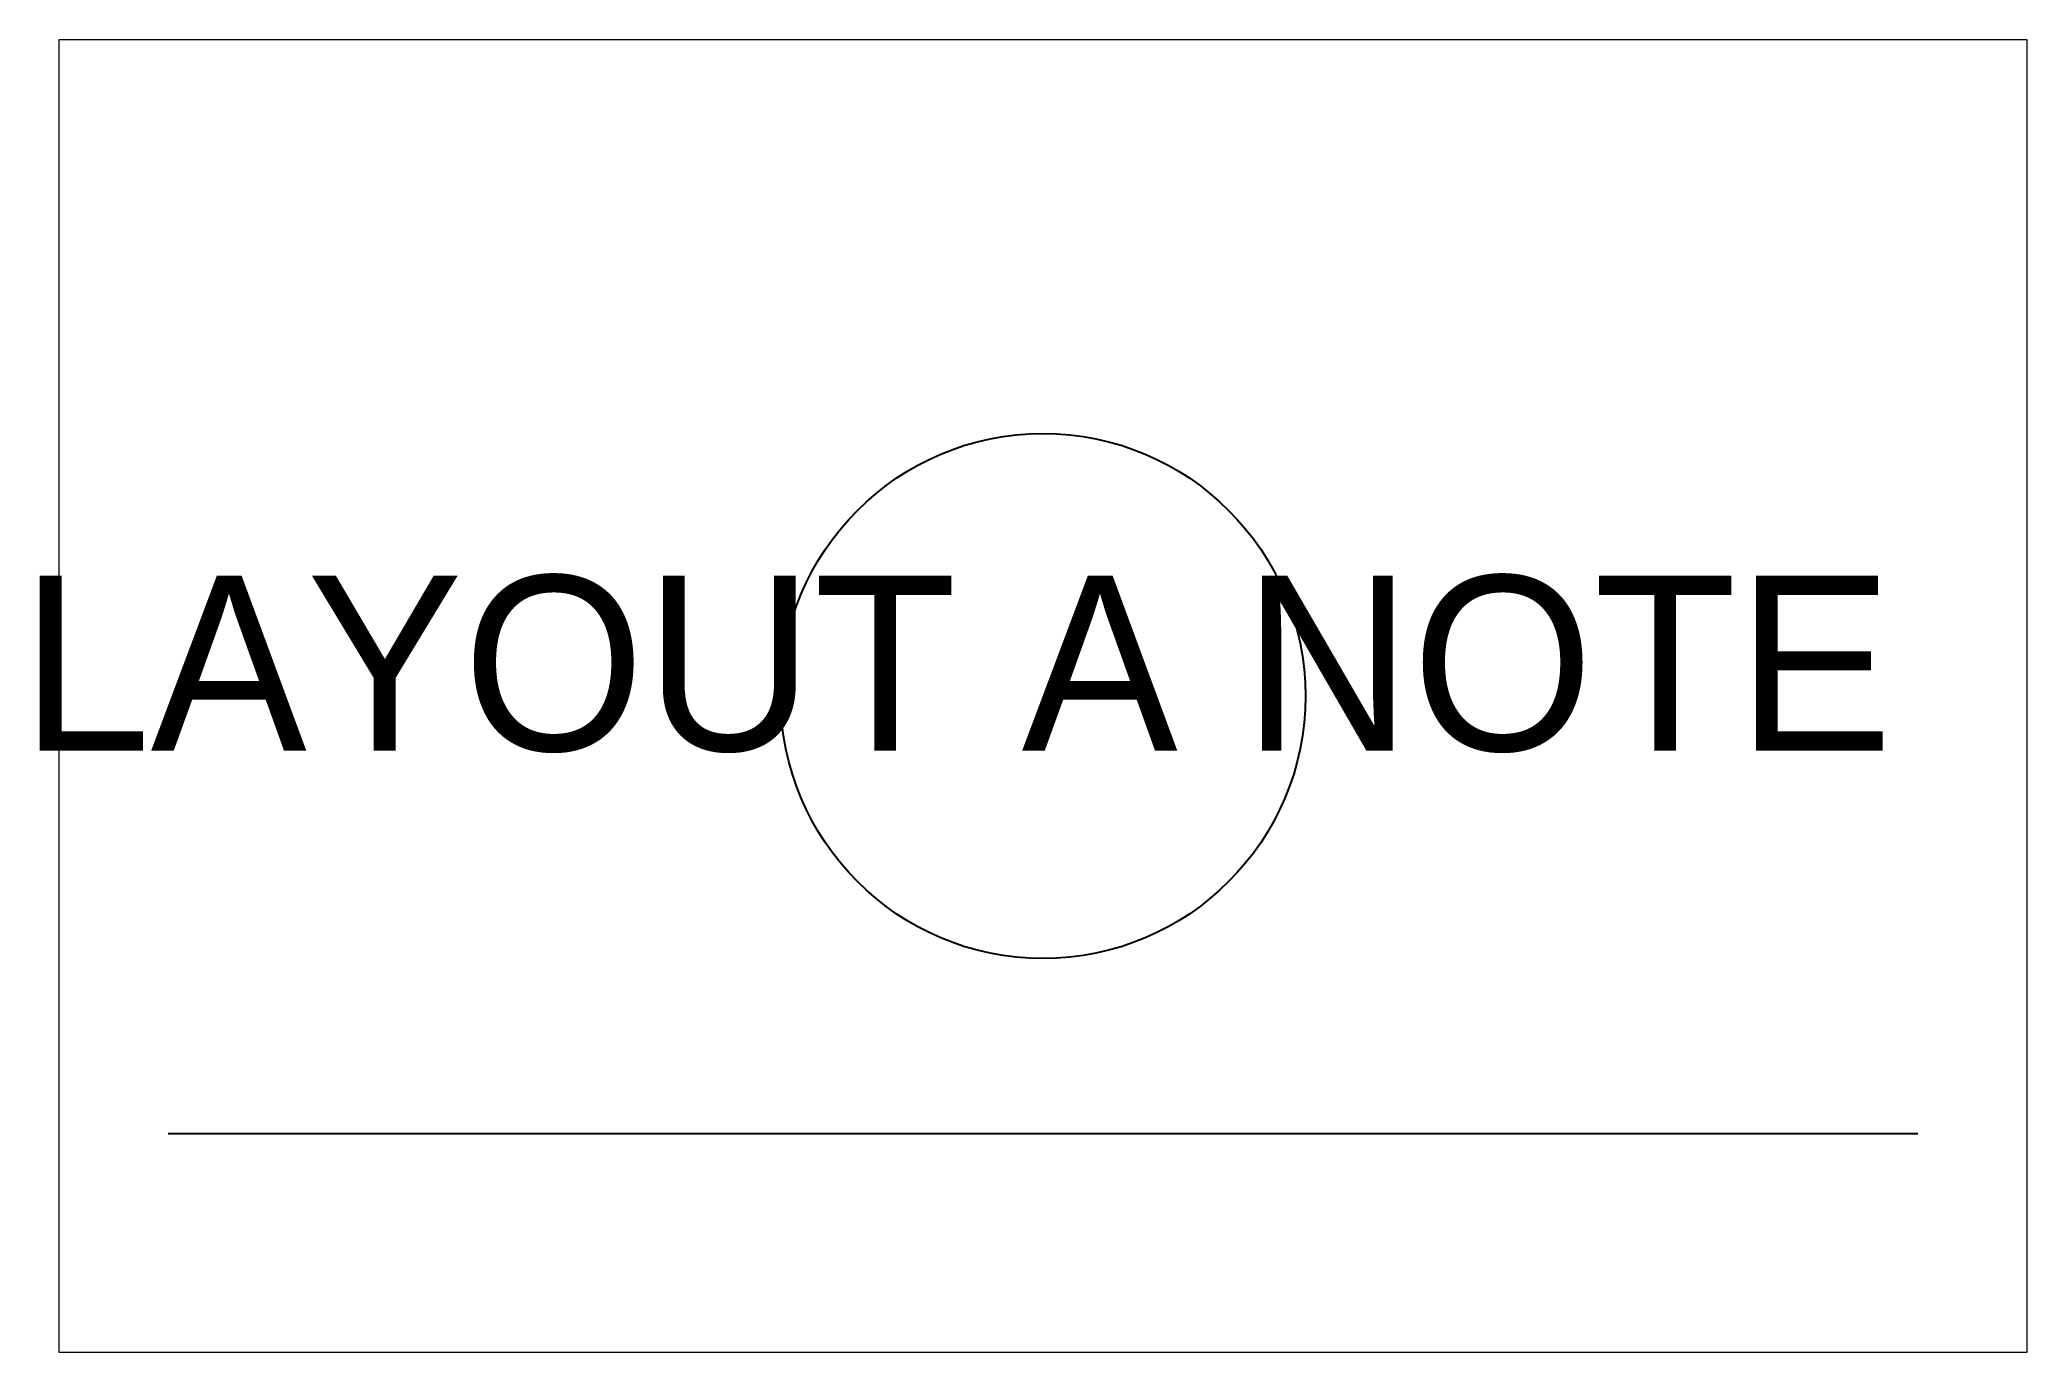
# Paper-space layout 'LayoutA' of a CAD drawing. Header units: metres. Extents: x 57 to 238, y 45 to 165.
# The model-space entities are those that its viewports show. They can reach past a viewport. Long polylines and large blocks are cut down to what shows.
import ezdxf

# ---------------------------------------------------------------- set-up
doc = ezdxf.new("R2010")
doc.units = ezdxf.units.M
doc.layers.add('MODEL_LAYER', color=2, linetype='Continuous')
doc.layers.add('PAPER_A', color=3, linetype='Continuous')

msp = doc.modelspace()

# ---------------------------------------------------------------- linework, layer by layer
at = {"layer": 'MODEL_LAYER'}
msp.add_line((0, 0), (40, 0), dxfattribs=at)
msp.add_circle((20, 10), 6, dxfattribs=at)

psp = doc.layouts.new('LayoutA')

# ---------------------------------------------------------------- texts
at = {"layer": 'PAPER_A'}
psp.add_text('LAYOUT A NOTE', height=16, dxfattribs=at).set_placement((55, 100))

# ---------------------------------------------------------------- viewports
at = {"layer": 'VIEWPORTS'}
psp.add_viewport(center=(148.5, 105), size=(180, 120), view_center_point=(20, 10), view_height=30, dxfattribs=at)

doc.saveas('drawing.dxf')
